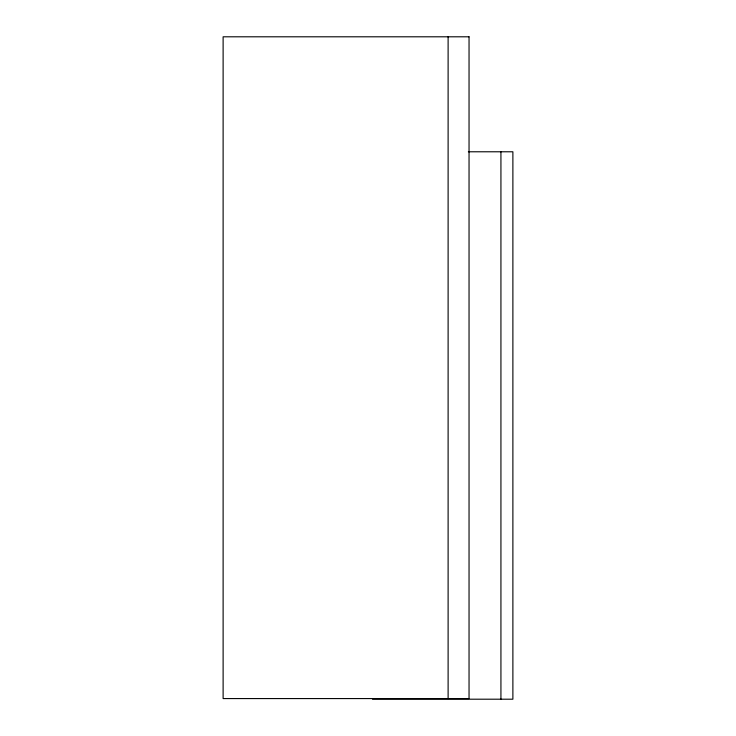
<?xml version="1.0" encoding="UTF-8"?>
<svg xmlns="http://www.w3.org/2000/svg" width="736" height="736" viewBox="0 0 736 736"><rect width="100%" height="100%" fill="white"/><g stroke="black" fill="none" stroke-linecap="round" stroke-linejoin="round"><path stroke-width="1.1" d="M468.354 151.782L512.882 151.782L512.882 699.2L372.453 699.2M500.931 151.782L500.931 699.2M448.114 36.8L448.114 698.574M469.044 36.8L223.118 36.8L223.118 698.574L469.044 698.574L469.044 36.8"/></g></svg>
